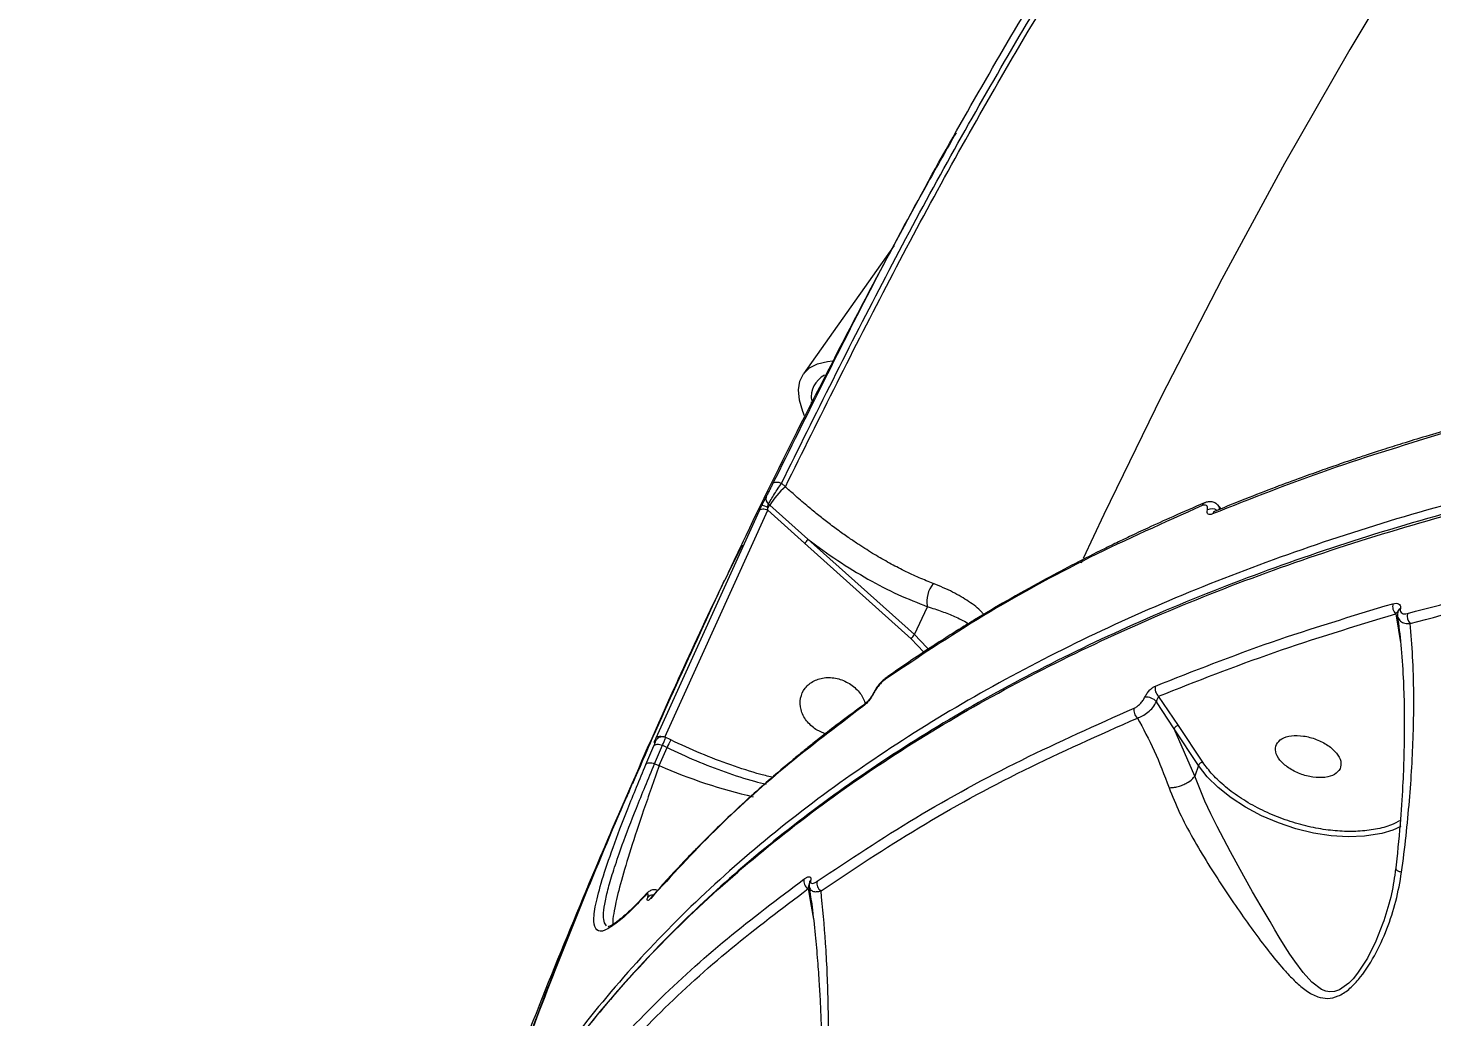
# Model space of a CAD drawing. Header units: millimetres. Extents: x -7083 to 7374, y -8368 to 7509.
# Drawn here: x 1043.2 to 1228.3, y -1301.4 to -1171.1 of the extents above; entities that cross this region are included whole.
import ezdxf

# ---------------------------------------------------------------- set-up
doc = ezdxf.new("R2010")
doc.units = ezdxf.units.MM
for name, color, linetype in [('DIKOM_ОБЪЕКТ', 7, 'Continuous'), ('DIKOM_РАЗМЕР_ЗОНА', 7, 'Continuous'), ('DIKOM_РАЗМЕР_ОБЪЕКТА', 7, 'Continuous')]:
    doc.layers.add(name, color=color, linetype=linetype)
doc.styles.add('style1', font='arial.ttf', dxfattribs={"width": 0.8})
doc.dimstyles.new('1-50', dxfattribs={"dimtxt": 300, "dimasz": 200, "dimexe": 100, "dimexo": 0, "dimgap": 100, "dimtad": 1, "dimtxsty": 'style1', "dimcen": 200, "dimclrd": 7, "dimclre": 7, "dimclrt": 7, "dimadec": 1, "dimazin": 2, "dimtfac": 1, "dimtmove": 0, "dimatfit": 2, "dimfxl": 0, "dimlwd": 25, "dimlwe": 18, "dimarcsym": 0})

# ---------------------------------------------------------------- blocks, each defined once
blk = doc.blocks.new('*D10')
at = {"layer": 'Defpoints', "color": 0, "transparency": 16777216}
for p in [(-5583.43, 647.96), (4593.55, 648.92), (4593.55, -5902.54)]:
    blk.add_point(p, dxfattribs=at)
at = {"layer": 'DIKOM_РАЗМЕР_ОБЪЕКТА', "color": 7, "lineweight": 18, "transparency": 16777216}
for p, q in [((-5583.43, 647.96), (-5583.43, -6002.54)), ((4593.55, 648.92), (4593.55, -6002.54))]:
    blk.add_line(p, q, dxfattribs=at)
at = {"layer": 'DIKOM_РАЗМЕР_ОБЪЕКТА', "color": 7, "lineweight": 25, "transparency": 16777216}
blk.add_line((-5383.43, -5902.54), (4393.55, -5902.54), dxfattribs=at)
at = {"layer": 'DIKOM_РАЗМЕР_ОБЪЕКТА', "color": 7, "transparency": 16777216}
for points in [[(-5383.43, -5869.2), (-5383.43, -5935.87), (-5583.43, -5902.54)], [(4393.55, -5869.2), (4393.55, -5935.87), (4593.55, -5902.54)]]:
    blk.add_solid(points, dxfattribs=at)
at = {"layer": 'DIKOM_РАЗМЕР_ОБЪЕКТА', "color": 7, "transparency": 16777216, "insert": (-226.13, -5649.37), "char_height": 300, "attachment_point": 5, "style": 'style1'}
blk.add_mtext('10150', dxfattribs=at)
blk = doc.blocks.new('*D11')
at = {"layer": 'Defpoints', "color": 0, "transparency": 16777216}
for p in [(-321.71, 5509.06), (-348.71, -4811.52), (5568.58, -4811.52)]:
    blk.add_point(p, dxfattribs=at)
at = {"layer": 'DIKOM_РАЗМЕР_ОБЪЕКТА', "color": 7, "lineweight": 18, "transparency": 16777216}
for p, q in [((-321.71, 5509.06), (5668.58, 5509.06)), ((-348.71, -4811.52), (5668.58, -4811.52))]:
    blk.add_line(p, q, dxfattribs=at)
at = {"layer": 'DIKOM_РАЗМЕР_ОБЪЕКТА', "color": 7, "lineweight": 25, "transparency": 16777216}
blk.add_line((5568.58, 5309.06), (5568.58, -4611.52), dxfattribs=at)
at = {"layer": 'DIKOM_РАЗМЕР_ОБЪЕКТА', "color": 7, "transparency": 16777216}
for points in [[(5535.25, 5309.06), (5601.91, 5309.06), (5568.58, 5509.06)], [(5535.25, -4611.52), (5601.91, -4611.52), (5568.58, -4811.52)]]:
    blk.add_solid(points, dxfattribs=at)
at = {"layer": 'DIKOM_РАЗМЕР_ОБЪЕКТА', "color": 7, "transparency": 16777216, "insert": (5315.31, 775.23), "char_height": 300, "attachment_point": 5, "rotation": 90, "style": 'style1'}
blk.add_mtext('10300', dxfattribs=at)
blk = doc.blocks.new('*D12')
at = {"layer": 'Defpoints', "color": 0, "transparency": 16777216}
for p in [(-621.71, 7509.06), (-373.6, -6811.53), (7273.89, -6811.53)]:
    blk.add_point(p, dxfattribs=at)
at = {"layer": 'DIKOM_РАЗМЕР_ЗОНА', "color": 7, "lineweight": 18, "transparency": 16777216}
for p, q in [((-621.71, 7509.06), (7373.89, 7509.06)), ((-373.6, -6811.53), (7373.89, -6811.53))]:
    blk.add_line(p, q, dxfattribs=at)
at = {"layer": 'DIKOM_РАЗМЕР_ЗОНА', "color": 7, "lineweight": 25, "transparency": 16777216}
blk.add_line((7273.89, 7309.06), (7273.89, -6611.53), dxfattribs=at)
at = {"layer": 'DIKOM_РАЗМЕР_ЗОНА', "color": 7, "transparency": 16777216}
for points in [[(7240.56, 7309.06), (7307.22, 7309.06), (7273.89, 7509.06)], [(7240.56, -6611.53), (7307.22, -6611.53), (7273.89, -6811.53)]]:
    blk.add_solid(points, dxfattribs=at)
at = {"layer": 'DIKOM_РАЗМЕР_ЗОНА', "color": 7, "transparency": 16777216, "insert": (7020.62, 1288.25), "char_height": 300, "attachment_point": 5, "rotation": 90, "style": 'style1'}
blk.add_mtext('14300', dxfattribs=at)
blk = doc.blocks.new('*D13')
at = {"layer": 'Defpoints', "color": 0, "transparency": 16777216}
for p in [(6593.53, 996.24), (-7083.43, 647.96), (6593.53, -8268.31)]:
    blk.add_point(p, dxfattribs=at)
at = {"layer": 'DIKOM_РАЗМЕР_ЗОНА', "color": 7, "lineweight": 18, "transparency": 16777216}
for p, q in [((6593.53, 996.24), (6593.53, -8368.31)), ((-7083.43, 647.96), (-7083.43, -8368.31))]:
    blk.add_line(p, q, dxfattribs=at)
at = {"layer": 'DIKOM_РАЗМЕР_ЗОНА', "color": 7, "lineweight": 25, "transparency": 16777216}
blk.add_line((-6883.43, -8268.31), (6393.53, -8268.31), dxfattribs=at)
at = {"layer": 'DIKOM_РАЗМЕР_ЗОНА', "color": 7, "transparency": 16777216}
for points in [[(-6883.43, -8234.97), (-6883.43, -8301.64), (-7083.43, -8268.31)], [(6393.53, -8234.97), (6393.53, -8301.64), (6593.53, -8268.31)]]:
    blk.add_solid(points, dxfattribs=at)
at = {"layer": 'DIKOM_РАЗМЕР_ЗОНА', "color": 7, "transparency": 16777216, "insert": (322.1, -8015.03), "char_height": 300, "attachment_point": 5, "style": 'style1'}
blk.add_mtext('13650', dxfattribs=at)

msp = doc.modelspace()

# ---------------------------------------------------------------- linework, layer by layer
at = {"layer": 'DIKOM_ОБЪЕКТ', "color": 7, "linetype": 'Continuous', "lineweight": 15}
for p, q in [((1157.405, -1199.736), (1145.458, -1216.645)), ((1148.444, -1216.718), (1148.566, -1216.665)), ((1145.715, -1222.43), (1145.653, -1222.293)), ((1142.571, -1231.062), (1143.083, -1231.52)), ((1126.034, -1264.644), (1139.649, -1234.663)), ((1127.176, -1264.563), (1140.78, -1234.606)), ((1140.78, -1234.606), (1140.766, -1234.281)), ((1140.78, -1234.606), (1145.615, -1238.985)), ((1140.846, -1233.806), (1141.014, -1233.957)), ((1141.014, -1233.957), (1146.053, -1238.451)), ((1200.526, -1234.439), (1200.096, -1233.907)), ((1146.053, -1238.451), (1160.086, -1251.022)), ((1145.615, -1238.985), (1159.648, -1251.556)), ((1182.237, -1241.244), (1182.069, -1241.607)), ((1160.086, -1251.022), (1161.814, -1247.336)), ((1223.567, -1248.299), (1223.926, -1250.433)), ((1223.926, -1250.433), (1224.211, -1252.041)), ((1159.648, -1251.556), (1161.346, -1253.314)), ((1194.342, -1263.432), (1192.012, -1259.872)), ((1194.914, -1263.017), (1192.304, -1259.145)), ((1148.331, -1264.106), (1147.11, -1263.551)), ((1197.073, -1269.675), (1194.342, -1263.432)), ((1197.558, -1268.272), (1194.342, -1263.432)), ((1198.13, -1267.857), (1194.914, -1263.017)), ((1124.698, -1268.137), (1125.739, -1265.688)), ((1125.84, -1268.055), (1126.88, -1265.608)), ((1125.884, -1265.165), (1125.932, -1265.072)), ((1126.456, -1268.29), (1127.474, -1265.897)), ((1126.88, -1265.608), (1127.474, -1265.897)), ((1127.979, -1264.908), (1127.22, -1264.539)), ((1125.84, -1268.055), (1126.456, -1268.29)), ((1197.072, -1269.678), (1197.073, -1269.675)), ((1197.558, -1268.272), (1197.073, -1269.675)), ((1146.08, -1284.515), (1146.223, -1283.975)), ((1146.08, -1284.515), (1146.478, -1286.841)), ((1146.478, -1286.841), (1146.779, -1288.542))]:
    msp.add_line(p, q, dxfattribs=at)
at = {"layer": 'DIKOM_ОБЪЕКТ', "color": 7, "linetype": 'Continuous', "lineweight": 15, "flags": 128}
for points in [[(1283.507, -1077.585), (1275.855, -1087.35), (1265.343, -1101.278), (1255.142, -1115.408), (1245.255, -1129.736), (1235.685, -1144.256), (1226.436, -1158.965), (1217.51, -1173.856), (1208.91, -1188.927), (1200.639, -1204.172), (1192.7, -1219.585), (1185.095, -1235.163), (1182.356, -1240.989)], [(1145.594, -1222.156), (1145.367, -1221.59), (1144.94, -1220.104), (1144.814, -1218.766), (1144.993, -1217.599), (1145.474, -1216.623), (1146.247, -1215.855), (1147.301, -1215.308), (1148.616, -1214.991), (1149.303, -1214.924)], [(1146.566, -1220.595), (1146.545, -1220.438), (1146.534, -1220.329)], [(1141.443, -1231.114), (1141.511, -1231.03), (1141.609, -1230.965), (1141.734, -1230.922), (1141.88, -1230.903), (1142.044, -1230.908), (1142.217, -1230.937), (1142.395, -1230.989), (1142.571, -1231.062)], [(1139.649, -1234.663), (1139.717, -1234.578), (1139.814, -1234.512), (1139.939, -1234.469), (1140.086, -1234.449), (1140.25, -1234.453), (1140.424, -1234.481), (1140.603, -1234.533), (1140.78, -1234.606)], [(1160.086, -1251.022), (1161.751, -1252.718), (1161.932, -1252.932)], [(1125.739, -1265.688), (1125.807, -1265.604), (1125.906, -1265.537), (1126.032, -1265.492), (1126.18, -1265.469), (1126.345, -1265.47), (1126.521, -1265.494), (1126.702, -1265.54), (1126.88, -1265.608)], [(1126.034, -1264.644), (1126.101, -1264.559), (1126.2, -1264.492), (1126.326, -1264.446), (1126.474, -1264.423), (1126.639, -1264.423), (1126.816, -1264.448), (1126.947, -1264.48)], [(1124.698, -1268.137), (1124.766, -1268.053), (1124.865, -1267.986), (1124.991, -1267.941), (1125.139, -1267.918), (1125.304, -1267.918), (1125.481, -1267.942), (1125.661, -1267.988), (1125.84, -1268.055)], [(1221.998, -1288.741), (1221.888, -1289.072), (1220.949, -1291.427), (1219.838, -1293.658), (1218.547, -1295.669), (1217.966, -1296.386), (1217.403, -1296.97), (1216.141, -1297.859), (1215.512, -1298.069), (1214.887, -1298.116), (1214.336, -1298.021), (1213.776, -1297.796), (1212.508, -1296.851), (1211.357, -1295.567), (1210.254, -1294.069), (1209.622, -1293.13), (1209.007, -1292.177), (1208.21, -1290.897), (1207.633, -1289.946), (1206.988, -1288.866), (1205.828, -1286.887), (1204.693, -1284.915), (1203.543, -1282.883), (1201.768, -1279.666), (1200.015, -1276.33), (1199.174, -1274.631), (1198.405, -1272.98), (1197.072, -1269.678), (1197.072, -1269.678)], [(1221.731, -1277.225), (1221.411, -1277.298), (1219.442, -1277.597), (1217.308, -1277.677), (1215.058, -1277.536), (1212.738, -1277.177), (1210.4, -1276.608), (1208.094, -1275.842), (1205.871, -1274.894), (1203.778, -1273.786), (1201.862, -1272.542), (1200.162, -1271.188), (1198.717, -1269.755), (1197.558, -1268.272)], [(1224.238, -1276.322), (1223.174, -1276.787), (1221.731, -1277.225)], [(1124.577, -1285.448), (1124.651, -1285.303), (1124.731, -1285.202)]]:
    msp.add_lwpolyline(points, dxfattribs=at)
at = {"layer": 'DIKOM_ОБЪЕКТ', "color": 7, "linetype": 'Continuous', "lineweight": 15}
for centre, radius, start, end in [((1149.78, -1219.724), 3.289, 118.04675, 187.74113), ((1141.315, -1233.143), 0.813, 161.57093, 234.73152), ((1150.433, -1239.855), 11.113, 131.40463, 147.94431), ((1139.772, -1235.896), 1.897, 58.38514, 84.05809), ((1139.323, -1232.919), 1.984, 316.66445, 328.4557), ((1198.563, -1234.176), 0.561, 101.68473, 163.50359), ((1199.303, -1235.738), 1.303, 57.18798, 116.13413), ((1199.976, -1235.284), 0.577, 110.16663, 162.99806), ((1144.281, -1237.443), 2.038, 310.8665, 330.3575), ((1165.378, -1246.617), 3.636, 140.13754, 191.41543), ((1224.537, -1247.314), 1.382, 164.3099, 225.45724), ((1224.332, -1248.077), 0.509, 107.46384, 183.87207), ((1226.469, -1248.602), 1.397, 164.40124, 223.18755), ((1158.314, -1250.014), 2.038, 310.8665, 330.3575), ((1156.872, -1257.102), 0.625, 117.15668, 161.17769), ((1154.828, -1258.881), 0.196, 112.04045, 153.64682), ((1193.114, -1258.142), 1.289, 165.15942, 231.06484), ((1153.769, -1260.806), 0.64, 127.82388, 160.96383), ((1190.326, -1261.039), 1.285, 165.32067, 229.59625), ((1190.605, -1261.131), 1.887, 41.82615, 93.60428), ((1194.964, -1263.687), 0.672, 94.28909, 157.6901), ((1144.318, -1273.884), 18.642, 151.21783, 154.6308), ((1154.535, -1204.325), 69.857, 246.30023, 257.00397), ((1146.657, -1283.514), 1.156, 166.46448, 240.03673), ((1146.751, -1283.774), 0.504, 131.24372, 185.96996), ((1148.4, -1283.82), 1.16, 166.42229, 237.62434), ((1125.575, -1286.25), 0.877, 85.58665, 138.09114), ((1125.944, -1286.025), 0.667, 124.06358, 160.38056), ((1121.797, -1289.301), 0.909, 129.46017, 156.81806)]:
    msp.add_arc(centre, radius, start, end, dxfattribs=at)
for points in [[(1141.443, -1231.114), (1145.959, -1221.999), (1154.992, -1203.768), (1169.738, -1177.02), (1180.348, -1159.618), (1185.653, -1150.917)], [(1147.11, -1263.551), (1146.658, -1263.18), (1145.754, -1262.437), (1145.048, -1260.917), (1144.982, -1259.377), (1145.596, -1258.009), (1146.792, -1257.031), (1148.379, -1256.6), (1150.149, -1256.74), (1151.192, -1257.303), (1151.713, -1257.585)], [(1207.829, -1265.495), (1208.032, -1265.223), (1208.438, -1264.679), (1209.763, -1264.298), (1211.388, -1264.326), (1213.121, -1264.781), (1214.688, -1265.591), (1215.837, -1266.626), (1216.453, -1267.751), (1216.299, -1268.392), (1216.223, -1268.712)], [(1216.223, -1268.712), (1216.02, -1268.984), (1215.614, -1269.529), (1214.289, -1269.91), (1212.664, -1269.882), (1210.931, -1269.426), (1209.365, -1268.617), (1208.215, -1267.582), (1207.6, -1266.457), (1207.753, -1265.816), (1207.829, -1265.495)], [(1198.13, -1267.857), (1198.071, -1267.866), (1197.952, -1267.883), (1197.777, -1267.981), (1197.631, -1268.116), (1197.583, -1268.22), (1197.558, -1268.272)], [(1124.577, -1285.448), (1123.894, -1286.171), (1122.529, -1287.618), (1121.484, -1288.501), (1120.961, -1288.943)]]:
    msp.add_open_spline(points, degree=3, dxfattribs=at)
for points, knots in [([(1142.571, -1231.062), (1147.084, -1221.952), (1156.108, -1203.738), (1170.842, -1177.012), (1181.443, -1159.626), (1186.744, -1150.931)], [0, 0, 0, 0, 0.3333846, 0.6666154, 1, 1, 1, 1]), ([(1143.083, -1231.52), (1147.603, -1222.391), (1156.642, -1204.138), (1171.404, -1177.355), (1182.027, -1159.934), (1187.339, -1151.221)], [0, 0, 0, 0, 0.3333848, 0.6666152, 1, 1, 1, 1]), ([(1165.593, -1184.842), (1164.348, -1187.042), (1160.238, -1194.305), (1153.549, -1206.792), (1145.544, -1222.302), (1139.393, -1234.664), (1136.003, -1241.898), (1135.082, -1243.862)], [0, 0, 0, 0, 0.114104, 0.3767012, 0.6393474, 0.902057, 1, 1, 1, 1]), ([(1773.207, -1369.806), (1768.113, -1365.766), (1757.915, -1357.68), (1741.685, -1345.945), (1724.807, -1334.527), (1707.254, -1323.487), (1689.089, -1312.849), (1670.353, -1302.646), (1651.097, -1292.909), (1631.37, -1283.666), (1611.226, -1274.945), (1593.03, -1267.696), (1576.903, -1261.721), (1562.901, -1256.841), (1548.665, -1252.191), (1534.211, -1247.786), (1519.555, -1243.641), (1504.714, -1239.769), (1487.676, -1235.702), (1468.413, -1231.619), (1446.943, -1227.752), (1425.314, -1224.559), (1403.599, -1222.08), (1386.711, -1220.736), (1374.601, -1220.063), (1367.215, -1219.744), (1359.846, -1219.52), (1352.498, -1219.391), (1345.174, -1219.359), (1337.878, -1219.425), (1326.337, -1219.687), (1310.685, -1220.455), (1291.819, -1222.149), (1273.908, -1224.502), (1256.964, -1227.449), (1240.476, -1231.074), (1224.505, -1235.387), (1209.11, -1240.393), (1194.354, -1246.095), (1180.299, -1252.496), (1167.005, -1259.595), (1154.535, -1267.386), (1142.949, -1275.865), (1132.309, -1285.021), (1122.666, -1294.84), (1114.106, -1305.317), (1106.574, -1316.391), (1102.572, -1324.234), (1100.562, -1328.171)], [0, 0, 0, 0, 0.0248239, 0.0496902, 0.074599, 0.0995502, 0.1245438, 0.1495798, 0.1746582, 0.1997791, 0.2249424, 0.2501481, 0.2668666, 0.2837596, 0.3008272, 0.3180694, 0.3354861, 0.3530774, 0.3708432, 0.3960072, 0.4215132, 0.4473613, 0.4735514, 0.5000836, 0.5092169, 0.5183856, 0.5275897, 0.5368291, 0.5461038, 0.5554139, 0.5647593, 0.5906387, 0.6167852, 0.6407872, 0.66501, 0.6894536, 0.714118, 0.7390032, 0.7641093, 0.7894361, 0.8149838, 0.8407523, 0.8667415, 0.8929516, 0.9193825, 0.9460342, 0.9729067, 1, 1, 1, 1]), ([(1100.142, -1329.485), (1102.164, -1325.546), (1106.191, -1317.698), (1113.764, -1306.62), (1122.367, -1296.14), (1132.057, -1286.322), (1142.744, -1277.17), (1154.379, -1268.698), (1166.899, -1260.916), (1180.244, -1253.829), (1194.35, -1247.443), (1209.157, -1241.757), (1224.603, -1236.77), (1240.625, -1232.479), (1257.162, -1228.877), (1274.155, -1225.956), (1291.542, -1223.705), (1309.267, -1222.113), (1327.271, -1221.165), (1345.5, -1220.847), (1363.899, -1221.141), (1379.168, -1221.873), (1391.171, -1222.721), (1399.854, -1223.457), (1408.536, -1224.315), (1417.214, -1225.29), (1425.881, -1226.381), (1434.534, -1227.587), (1445.541, -1229.265), (1458.891, -1231.546), (1474.554, -1234.59), (1491.938, -1238.372), (1510.979, -1243.027), (1531.576, -1248.698), (1551.783, -1254.882), (1571.554, -1261.537), (1589.449, -1268.11), (1605.572, -1274.475), (1620.045, -1280.542), (1634.32, -1286.883), (1648.379, -1293.488), (1662.201, -1300.345), (1675.768, -1307.445), (1690.832, -1315.753), (1707.226, -1325.374), (1724.739, -1336.411), (1741.577, -1347.823), (1757.768, -1359.552), (1767.941, -1367.633), (1773.023, -1371.67)], [0, 0, 0, 0, 0.0271357, 0.0540498, 0.0807422, 0.1072129, 0.1334621, 0.1594895, 0.1852953, 0.2108795, 0.236242, 0.2613828, 0.286302, 0.3109995, 0.3354753, 0.3597295, 0.383762, 0.4075729, 0.4311621, 0.4545296, 0.4776754, 0.5005996, 0.5112386, 0.521823, 0.5323528, 0.5428281, 0.5532487, 0.5636148, 0.5739263, 0.5926881, 0.6112666, 0.6296615, 0.6544487, 0.6788949, 0.7030001, 0.7267642, 0.7501873, 0.7681706, 0.7861326, 0.8040731, 0.8219923, 0.83989, 0.8577663, 0.8756213, 0.9005809, 0.9254986, 0.9503743, 0.9752081, 1, 1, 1, 1]), ([(1772.998, -1371.166), (1771.478, -1369.94), (1768.622, -1367.637), (1764.547, -1364.438), (1761.008, -1361.706), (1758.024, -1359.438), (1755.496, -1357.54), (1750.402, -1353.756), (1742.757, -1348.239), (1732.299, -1341.03), (1719.239, -1332.409), (1702.98, -1322.304), (1683.856, -1311.306), (1664.774, -1301.124), (1645.848, -1291.736), (1626.519, -1282.842), (1606.85, -1274.469), (1586.884, -1266.636), (1566.669, -1259.36), (1546.256, -1252.662), (1525.684, -1246.552), (1505.021, -1241.054), (1484.327, -1236.183), (1463.667, -1231.952), (1443.082, -1228.371), (1422.624, -1225.448), (1402.337, -1223.189), (1382.275, -1221.602), (1362.499, -1220.693), (1343.07, -1220.462), (1324.04, -1220.911), (1305.447, -1222.037), (1287.341, -1223.84), (1269.51, -1226.348), (1252.661, -1229.474), (1236.289, -1233.276), (1220.797, -1237.645), (1205.68, -1242.765), (1191.435, -1248.46), (1177.974, -1254.766), (1165.325, -1261.667), (1153.531, -1269.142), (1142.868, -1276.992), (1133.297, -1285.149), (1124.766, -1293.563), (1117.946, -1301.402), (1112.562, -1308.476), (1109.402, -1313.124), (1107.41, -1316.278), (1106.335, -1318.033), (1105.107, -1320.111), (1103.664, -1322.672), (1102.157, -1325.483), (1101.188, -1327.462), (1100.728, -1328.4)], [0, 0, 0, 0, 0.0075121, 0.0141073, 0.019775, 0.0245004, 0.0282899, 0.0317, 0.0483709, 0.0634878, 0.0786048, 0.1055966, 0.132588, 0.1571272, 0.1817144, 0.2062723, 0.23081, 0.2553477, 0.2798856, 0.3044229, 0.3289693, 0.3535649, 0.3781066, 0.4026444, 0.4271827, 0.4517212, 0.4762599, 0.5008329, 0.5254076, 0.5499474, 0.5744872, 0.5990277, 0.6235687, 0.6481143, 0.6737405, 0.6966303, 0.7218029, 0.7463521, 0.7708973, 0.7954432, 0.8200102, 0.8446075, 0.8691575, 0.892071, 0.9149859, 0.9379011, 0.9530265, 0.96798, 0.9717711, 0.9756384, 0.9804794, 0.9864652, 0.9935843, 1, 1, 1, 1]), ([(1230.723, -1224.212), (1225.328, -1225.847), (1214.485, -1229.134), (1204.46, -1233.115), (1199.423, -1235.115)], [0, 0, 0, 0, 0.4975628, 1, 1, 1, 1]), ([(1231.085, -1223.837), (1229.894, -1224.185), (1227.661, -1224.838), (1224.576, -1225.787), (1221.958, -1226.617), (1219.797, -1227.321), (1218.033, -1227.91), (1216.255, -1228.513), (1214.115, -1229.255), (1211.327, -1230.25), (1207.958, -1231.495), (1204.025, -1233.006), (1201.259, -1234.136), (1199.776, -1234.742)], [0, 0, 0, 0, 0.1089467, 0.2041255, 0.2855618, 0.3532716, 0.4072643, 0.4524867, 0.522286, 0.6119152, 0.7213877, 0.8507321, 1, 1, 1, 1]), ([(1140.846, -1233.806), (1140.953, -1233.617), (1141.174, -1233.227), (1141.635, -1232.481), (1142.127, -1231.714), (1142.423, -1231.279), (1142.571, -1231.062)], [0, 0, 0, 0, 0.2430413, 0.4998652, 0.7497689, 1, 1, 1, 1]), ([(1139.968, -1234.009), (1140.02, -1233.905), (1140.124, -1233.697), (1140.278, -1233.393), (1140.424, -1233.111), (1140.504, -1232.961), (1140.544, -1232.886)], [0, 0, 0, 0, 0.2518889, 0.5004201, 0.7510706, 1, 1, 1, 1]), ([(1140.544, -1232.886), (1140.609, -1232.764), (1140.739, -1232.519), (1140.986, -1232.038), (1141.233, -1231.545), (1141.373, -1231.258), (1141.443, -1231.114)], [0, 0, 0, 0, 0.2497896, 0.4996737, 0.7496327, 1, 1, 1, 1]), ([(1162.587, -1244.286), (1161.968, -1244.04), (1160.699, -1243.535), (1158.762, -1242.626), (1156.8, -1241.604), (1154.8, -1240.453), (1153.038, -1239.346), (1151.474, -1238.292), (1150.107, -1237.324), (1148.709, -1236.28), (1147.289, -1235.165), (1145.81, -1233.946), (1144.393, -1232.72), (1143.465, -1231.87), (1143.083, -1231.52)], [0, 0, 0, 0, 0.0969257, 0.1985545, 0.297857, 0.3965173, 0.5021471, 0.5646527, 0.6339556, 0.7100597, 0.7782315, 0.8524001, 0.9393027, 1, 1, 1, 1]), ([(1139.649, -1234.663), (1139.698, -1234.56), (1139.796, -1234.356), (1139.911, -1234.125), (1139.968, -1234.009)], [0, 0, 0, 0, 0.5023158, 1, 1, 1, 1]), ([(1140.766, -1234.281), (1140.768, -1234.235), (1140.771, -1234.149), (1140.787, -1234.018), (1140.81, -1233.897), (1140.834, -1233.836), (1140.846, -1233.806)], [0, 0, 0, 0, 0.268196, 0.5005647, 0.7622986, 1, 1, 1, 1]), ([(1198.024, -1234.016), (1193.02, -1236.254), (1182.971, -1240.748), (1169.018, -1248.386), (1160.538, -1254.055), (1156.28, -1256.9)], [0, 0, 0, 0, 0.330661, 0.6639943, 1, 1, 1, 1]), ([(1198.37, -1233.647), (1196.961, -1234.254), (1194.433, -1235.341), (1191.144, -1236.837), (1188.614, -1238.023), (1186.53, -1239.025), (1182.65, -1240.932), (1177.854, -1243.426), (1172.37, -1246.494), (1168.963, -1248.507), (1166.499, -1250.013), (1164.657, -1251.162), (1162.35, -1252.64), (1159.591, -1254.461), (1157.641, -1255.814), (1156.587, -1256.546)], [0, 0, 0, 0, 0.09176, 0.1646035, 0.2185862, 0.2618676, 0.3060374, 0.4843546, 0.59804, 0.7029144, 0.7371868, 0.7838568, 0.8431952, 0.9152291, 1, 1, 1, 1]), ([(1198.729, -1234.568), (1198.744, -1234.441), (1198.774, -1234.189), (1198.627, -1233.977), (1198.376, -1233.902), (1198.142, -1233.978), (1198.024, -1234.016)], [0, 0, 0, 0, 0.249699, 0.4996493, 0.7496631, 1, 1, 1, 1]), ([(1200.201, -1234.056), (1200.089, -1233.93), (1199.864, -1233.68), (1199.374, -1233.504), (1198.847, -1233.485), (1198.505, -1233.602), (1198.34, -1233.659)], [0, 0, 0, 0, 0.2618439, 0.520754, 0.7682826, 1, 1, 1, 1]), ([(1199.423, -1235.115), (1199.307, -1235.152), (1199.075, -1235.225), (1198.828, -1235.15), (1198.684, -1234.94), (1198.714, -1234.692), (1198.729, -1234.568)], [0, 0, 0, 0, 0.2503424, 0.5003489, 0.7502802, 1, 1, 1, 1]), ([(1200.331, -1234.517), (1200.335, -1234.453), (1200.346, -1234.259), (1200.239, -1234.149), (1200.168, -1234.075)], [0, 0, 0, 0, 0.3284975, 1, 1, 1, 1]), ([(1225.123, -1248.226), (1230.721, -1246.754), (1241.851, -1243.826), (1259.358, -1240.373), (1277.201, -1237.563), (1289.51, -1236.3), (1295.627, -1235.672)], [0, 0, 0, 0, 0.2544898, 0.5059863, 0.7544897, 1, 1, 1, 1]), ([(1146.053, -1238.451), (1147.36, -1239.407), (1149.984, -1241.328), (1153.967, -1243.746), (1157.943, -1245.824), (1160.523, -1246.832), (1161.814, -1247.336)], [0, 0, 0, 0, 0.2485377, 0.4991767, 0.7493924, 1, 1, 1, 1]), ([(1225.45, -1249.558), (1230.943, -1248.112), (1241.913, -1245.223), (1259.255, -1241.785), (1277.142, -1238.95), (1289.569, -1237.672), (1295.792, -1237.032)], [0, 0, 0, 0, 0.2503497, 0.499999, 0.7496488, 1, 1, 1, 1]), ([(1137.388, -1239.22), (1136.214, -1241.574), (1131.058, -1251.911), (1126.461, -1262.512), (1122.91, -1270.7)], [0, 0, 0, 0, 0.2276612, 1, 1, 1, 1]), ([(1100.562, -1328.171), (1103.989, -1318.628), (1110.842, -1299.54), (1122.345, -1271.415), (1130.816, -1253.032), (1135.05, -1243.846)], [0, 0, 0, 0, 0.3334633, 0.6669265, 1, 1, 1, 1]), ([(1169.219, -1248.377), (1169.129, -1248.259), (1168.641, -1247.625), (1167.297, -1246.647), (1165.231, -1245.38), (1163.47, -1244.651), (1162.587, -1244.286)], [0, 0, 0, 0, 0.0706012, 0.3815167, 0.690076, 1, 1, 1, 1]), ([(1161.814, -1247.336), (1162.137, -1247.434), (1162.803, -1247.636), (1163.725, -1247.956), (1164.597, -1248.289), (1165.434, -1248.642), (1166.278, -1249.048), (1166.884, -1249.362), (1167.18, -1249.555), (1167.215, -1249.578)], [0, 0, 0, 0, 0.1487714, 0.3071479, 0.4580263, 0.608545, 0.7782494, 0.9737188, 1, 1, 1, 1]), ([(1191.868, -1257.812), (1196.912, -1255.817), (1206.95, -1251.846), (1217.805, -1248.57), (1223.206, -1246.94)], [0, 0, 0, 0, 0.5024373, 1, 1, 1, 1]), ([(1223.206, -1246.94), (1223.348, -1246.911), (1223.633, -1246.851), (1223.972, -1246.937), (1224.152, -1247.136), (1224.207, -1247.373), (1224.188, -1247.519), (1224.179, -1247.592)], [0, 0, 0, 0, 0.2506051, 0.5003198, 0.7496709, 0.8764176, 1, 1, 1, 1]), ([(1224.179, -1247.592), (1224.17, -1247.662), (1224.152, -1247.803), (1224.203, -1248.034), (1224.377, -1248.227), (1224.708, -1248.31), (1224.984, -1248.254), (1225.123, -1248.226)], [0, 0, 0, 0, 0.1239134, 0.2503345, 0.4996289, 0.7493604, 1, 1, 1, 1]), ([(1192.304, -1259.145), (1197.311, -1257.164), (1207.324, -1253.202), (1218.153, -1249.934), (1223.567, -1248.299)], [0, 0, 0, 0, 0.4999993, 1, 1, 1, 1]), ([(1223.792, -1248.592), (1223.958, -1249.829), (1224.294, -1252.332), (1224.563, -1256.438), (1224.691, -1260.332), (1224.705, -1263.795), (1224.645, -1267.246), (1224.483, -1271.258), (1224.161, -1276.283), (1223.761, -1280.081), (1223.545, -1282.138)], [0, 0, 0, 0, 0.1432333, 0.2899553, 0.4127781, 0.5106967, 0.5991096, 0.7092636, 0.8425404, 1, 1, 1, 1]), ([(1223.567, -1248.299), (1223.645, -1248.191), (1223.754, -1248.039), (1223.808, -1248.033), (1223.823, -1248.032)], [0, 0, 0, 0, 0.7140243, 1, 1, 1, 1]), ([(1223.824, -1248.112), (1223.808, -1248.232), (1223.777, -1248.472), (1223.832, -1248.678), (1223.86, -1248.781)], [0, 0, 0, 0, 0.5021491, 1, 1, 1, 1]), ([(1223.828, -1247.954), (1223.828, -1247.953), (1223.83, -1247.95), (1223.829, -1247.96), (1223.829, -1247.968)], [0, 0, 0, 0, 0.1878039, 1, 1, 1, 1]), ([(1223.86, -1248.781), (1223.957, -1248.954), (1224.148, -1249.294), (1224.732, -1249.556), (1225.212, -1249.558), (1225.45, -1249.558)], [0, 0, 0, 0, 0.3441848, 0.6755483, 1, 1, 1, 1]), ([(1224.346, -1282.347), (1224.549, -1280.744), (1224.954, -1277.548), (1225.39, -1272.923), (1225.708, -1268.462), (1225.921, -1263.705), (1225.979, -1258.786), (1225.844, -1253.84), (1225.581, -1250.983), (1225.45, -1249.558)], [0, 0, 0, 0, 0.1250849, 0.2495036, 0.3737833, 0.4989457, 0.6668146, 0.8338975, 1, 1, 1, 1]), ([(1131.558, -1251.34), (1131.176, -1252.15), (1128.305, -1258.224), (1123.22, -1269.694), (1116.326, -1285.753), (1109.742, -1301.952), (1103.462, -1318.282), (1098.691, -1331.213), (1096.116, -1338.736), (1095.431, -1340.738)], [0, 0, 0, 0, 0.0278671, 0.2089819, 0.3901669, 0.5714317, 0.752786, 0.9342398, 1, 1, 1, 1]), ([(1156.499, -1256.6), (1156.324, -1256.735), (1155.988, -1256.994), (1155.473, -1257.531), (1155.074, -1258.049), (1154.806, -1258.48), (1154.703, -1258.691), (1154.653, -1258.794)], [0, 0, 0, 0, 0.2810469, 0.537989, 0.7758412, 0.8897202, 1, 1, 1, 1]), ([(1156.28, -1256.9), (1156.158, -1256.994), (1155.912, -1257.18), (1155.509, -1257.583), (1155.164, -1258.006), (1154.904, -1258.399), (1154.805, -1258.599), (1154.755, -1258.7)], [0, 0, 0, 0, 0.2489023, 0.4985243, 0.7487118, 0.8743159, 1, 1, 1, 1]), ([(1151.713, -1257.585), (1152.174, -1257.955), (1153.084, -1258.686), (1153.462, -1259.687), (1153.647, -1260.18)], [0, 0, 0, 0, 0.5073276, 1, 1, 1, 1]), ([(1154.755, -1258.7), (1154.702, -1258.805), (1154.598, -1259.015), (1154.325, -1259.428), (1153.965, -1259.872), (1153.545, -1260.299), (1153.291, -1260.498), (1153.164, -1260.597)], [0, 0, 0, 0, 0.1256121, 0.2512712, 0.5014295, 0.7510934, 1, 1, 1, 1]), ([(1154.653, -1258.794), (1154.626, -1258.85), (1154.566, -1258.971), (1154.388, -1259.256), (1154.107, -1259.622), (1153.733, -1260.019), (1153.5, -1260.203), (1153.376, -1260.3)], [0, 0, 0, 0, 0.0812436, 0.1762433, 0.4068637, 0.684859, 1, 1, 1, 1]), ([(1190.487, -1259.247), (1190.569, -1259.091), (1190.733, -1258.779), (1191.098, -1258.349), (1191.492, -1258.002), (1191.743, -1257.875), (1191.868, -1257.812)], [0, 0, 0, 0, 0.2502644, 0.5000223, 0.7499123, 1, 1, 1, 1]), ([(1153.164, -1260.597), (1149.738, -1263.194), (1142.871, -1268.399), (1133.57, -1276.812), (1128.071, -1282.801), (1125.316, -1285.801)], [0, 0, 0, 0, 0.3319584, 0.6652917, 1, 1, 1, 1]), ([(1153.329, -1260.346), (1152.412, -1261.019), (1150.728, -1262.255), (1148.535, -1263.941), (1146.815, -1265.296), (1145.404, -1266.434), (1142.781, -1268.588), (1139.559, -1271.368), (1135.907, -1274.733), (1133.652, -1276.916), (1132.03, -1278.538), (1130.82, -1279.77), (1129.311, -1281.347), (1127.514, -1283.28), (1126.253, -1284.703), (1125.571, -1285.472)], [0, 0, 0, 0, 0.0875544, 0.1607277, 0.2149541, 0.2584401, 0.3028197, 0.4819803, 0.5962025, 0.7015787, 0.7360078, 0.7828929, 0.8425043, 0.9148627, 1, 1, 1, 1]), ([(1147.273, -1283.548), (1151.538, -1280.707), (1160.034, -1275.049), (1174.009, -1267.428), (1184.072, -1262.945), (1189.083, -1260.713)], [0, 0, 0, 0, 0.3360057, 0.669339, 1, 1, 1, 1]), ([(1189.083, -1260.713), (1189.21, -1260.648), (1189.463, -1260.517), (1189.863, -1260.162), (1190.235, -1259.724), (1190.403, -1259.406), (1190.487, -1259.247)], [0, 0, 0, 0, 0.2500976, 0.5000335, 0.7500505, 1, 1, 1, 1]), ([(1189.493, -1262.017), (1189.724, -1261.94), (1190.187, -1261.786), (1190.912, -1261.281), (1191.576, -1260.623), (1191.866, -1260.124), (1192.012, -1259.872)], [0, 0, 0, 0, 0.2456665, 0.4929123, 0.743924, 1, 1, 1, 1]), ([(1192.012, -1259.872), (1192.022, -1259.842), (1192.043, -1259.781), (1192.093, -1259.646), (1192.16, -1259.474), (1192.237, -1259.288), (1192.282, -1259.193), (1192.304, -1259.145)], [0, 0, 0, 0, 0.1023863, 0.2116978, 0.4523526, 0.7193728, 1, 1, 1, 1]), ([(1147.779, -1284.8), (1152.002, -1281.986), (1160.441, -1276.364), (1174.375, -1268.754), (1184.451, -1264.264), (1189.493, -1262.017)], [0, 0, 0, 0, 0.333511, 0.6664883, 1, 1, 1, 1]), ([(1189.493, -1262.017), (1190.257, -1263.411), (1191.787, -1266.203), (1193.044, -1269.537), (1193.673, -1271.207)], [0, 0, 0, 0, 0.4991463, 1, 1, 1, 1]), ([(1125.739, -1265.688), (1125.792, -1265.562), (1125.897, -1265.311), (1125.971, -1265.095), (1125.976, -1265.024), (1125.915, -1265.118), (1125.884, -1265.165)], [0, 0, 0, 0, 0.2499987, 0.4999868, 0.7497512, 1, 1, 1, 1]), ([(1125.884, -1265.165), (1125.853, -1265.212), (1125.792, -1265.306), (1125.799, -1265.236), (1125.875, -1265.021), (1125.981, -1264.77), (1126.034, -1264.644)], [0, 0, 0, 0, 0.2502517, 0.5000146, 0.7500015, 1, 1, 1, 1]), ([(1127.309, -1264.582), (1127.257, -1264.56), (1127.151, -1264.514), (1126.97, -1264.48), (1126.775, -1264.478), (1126.507, -1264.531), (1126.205, -1264.696), (1126.023, -1264.947), (1125.932, -1265.073)], [0, 0, 0, 0, 0.0961177, 0.1976135, 0.306869, 0.4300622, 0.7124661, 1, 1, 1, 1]), ([(1126.88, -1265.608), (1126.958, -1265.435), (1127.087, -1265.147), (1127.216, -1264.847), (1127.289, -1264.665), (1127.317, -1264.581), (1127.308, -1264.589), (1127.305, -1264.591)], [0, 0, 0, 0, 0.2952829, 0.4901321, 0.7161402, 0.9349725, 1, 1, 1, 1]), ([(1127.474, -1265.897), (1128.738, -1266.492), (1131.268, -1267.681), (1135.142, -1269.149), (1138.255, -1270.182), (1140.049, -1270.617), (1140.561, -1270.741)], [0, 0, 0, 0, 0.2947111, 0.5894196, 0.8826775, 1, 1, 1, 1]), ([(1141.522, -1269.872), (1140.958, -1269.737), (1139.084, -1269.289), (1135.861, -1268.229), (1131.886, -1266.735), (1129.286, -1265.519), (1127.979, -1264.908)], [0, 0, 0, 0, 0.1249439, 0.4148201, 0.7060476, 1, 1, 1, 1]), ([(1119.49, -1289.433), (1119.363, -1289.258), (1119.105, -1288.907), (1119.069, -1287.776), (1119.291, -1286.212), (1119.783, -1284.192), (1120.527, -1281.742), (1121.685, -1278.399), (1123.375, -1273.951), (1125.006, -1270.049), (1125.84, -1268.055)], [0, 0, 0, 0, 0.1090929, 0.2202376, 0.3334645, 0.4413061, 0.552429, 0.6668522, 0.8297416, 1, 1, 1, 1]), ([(1224.179, -1275.512), (1223.798, -1275.721), (1222.856, -1276.235), (1220.953, -1276.721), (1218.657, -1276.999), (1216.22, -1276.978), (1213.67, -1276.685), (1211.002, -1276.104), (1208.279, -1275.222), (1205.636, -1274.061), (1203.2, -1272.672), (1201.094, -1271.125), (1199.357, -1269.506), (1198.533, -1268.398), (1198.13, -1267.857)], [0, 0, 0, 0, 0.0596124, 0.1473929, 0.2324085, 0.3135873, 0.3947662, 0.4797818, 0.5675624, 0.6567937, 0.746025, 0.8338055, 0.9188211, 1, 1, 1, 1]), ([(1120.961, -1288.943), (1120.354, -1289.37), (1119.141, -1290.224), (1118.132, -1290.121), (1117.73, -1288.987), (1117.981, -1286.747), (1118.84, -1283.466), (1120.276, -1279.21), (1122.205, -1274.123), (1123.866, -1270.134), (1124.698, -1268.137)], [0, 0, 0, 0, 0.1253476, 0.2508608, 0.3753431, 0.5006248, 0.6251939, 0.7503299, 0.8750618, 1, 1, 1, 1]), ([(1126.456, -1268.29), (1125.739, -1270.306), (1124.31, -1274.323), (1122.646, -1279.397), (1121.391, -1283.59), (1120.671, -1286.453), (1120.371, -1288.209), (1120.276, -1289.046), (1120.326, -1289.237), (1120.326, -1289.237)], [0, 0, 0, 0, 0.1895689, 0.3778185, 0.5647535, 0.7503784, 0.8743097, 0.999481, 1, 1, 1, 1]), ([(1193.673, -1271.207), (1193.863, -1271.203), (1194.243, -1271.195), (1194.875, -1271.059), (1195.478, -1270.85), (1196.132, -1270.531), (1196.714, -1270.126), (1196.967, -1269.809), (1197.072, -1269.678)], [0, 0, 0, 0, 0.1574844, 0.3155176, 0.4672064, 0.6068426, 0.8365709, 1, 1, 1, 1]), ([(1122.535, -1271.533), (1122.239, -1272.189), (1117.852, -1281.909), (1110.227, -1301.08), (1103.469, -1319.814), (1100.089, -1329.18)], [0, 0, 0, 0, 0.0349138, 0.5174569, 1, 1, 1, 1]), ([(1193.673, -1271.207), (1194.11, -1272.299), (1194.979, -1274.473), (1196.802, -1277.878), (1198.789, -1281.222), (1200.873, -1284.459), (1202.957, -1287.524), (1205.01, -1290.399), (1207.022, -1293.058), (1208.79, -1295.191), (1210.358, -1296.83), (1211.761, -1298.02), (1213.157, -1298.805), (1214.58, -1299.068), (1215.981, -1298.763), (1217.381, -1297.86), (1219.073, -1296.123), (1220.836, -1293.416), (1222.455, -1289.874), (1223.68, -1286.17), (1224.124, -1283.62), (1224.346, -1282.347)], [0, 0, 0, 0, 0.0612775, 0.1220549, 0.1831424, 0.2440309, 0.3054807, 0.3666224, 0.428209, 0.490563, 0.5320963, 0.5739533, 0.6168028, 0.6493337, 0.6821381, 0.7149941, 0.7475591, 0.8115834, 0.8750358, 0.9376173, 1, 1, 1, 1]), ([(1223.554, -1281.89), (1223.402, -1282.996), (1223.082, -1285.326), (1222.37, -1287.58), (1221.996, -1288.764)], [0, 0, 0, 0, 0.4746779, 1, 1, 1, 1]), ([(1223.575, -1281.898), (1223.574, -1281.899), (1223.541, -1281.942), (1223.647, -1282.046), (1223.894, -1282.198), (1224.197, -1282.298), (1224.346, -1282.347)], [0, 0, 0, 0, 0.0090507, 0.3435253, 0.6778947, 1, 1, 1, 1]), ([(1117.62, -1308.412), (1120.383, -1305.416), (1125.897, -1299.434), (1135.22, -1291.033), (1142.101, -1285.837), (1145.534, -1283.244)], [0, 0, 0, 0, 0.3347086, 0.6680419, 1, 1, 1, 1]), ([(1118.233, -1309.624), (1120.977, -1306.647), (1126.466, -1300.692), (1135.764, -1292.308), (1142.641, -1287.113), (1146.08, -1284.515)], [0, 0, 0, 0, 0.3333163, 0.6666796, 1, 1, 1, 1]), ([(1126.275, -1284.789), (1126.23, -1284.763), (1126.095, -1284.686), (1125.843, -1284.652), (1125.472, -1284.683), (1125.071, -1284.869), (1124.841, -1285.094), (1124.73, -1285.203)], [0, 0, 0, 0, 0.0858477, 0.2555627, 0.4192728, 0.7209453, 1, 1, 1, 1]), ([(1145.534, -1283.244), (1145.654, -1283.164), (1145.896, -1283.005), (1146.2, -1282.917), (1146.385, -1282.982), (1146.454, -1283.161), (1146.43, -1283.32), (1146.419, -1283.396)], [0, 0, 0, 0, 0.2502526, 0.4996962, 0.7493792, 0.8805436, 1, 1, 1, 1]), ([(1146.257, -1283.673), (1146.236, -1283.795), (1146.194, -1284.045), (1146.233, -1284.265), (1146.253, -1284.377)], [0, 0, 0, 0, 0.4875499, 1, 1, 1, 1]), ([(1146.216, -1284.278), (1146.346, -1285.146), (1146.648, -1287.161), (1147.008, -1290.436), (1147.315, -1293.843), (1147.531, -1296.903), (1147.678, -1299.56), (1147.777, -1301.856), (1147.857, -1304.252), (1147.921, -1307.181), (1147.949, -1311.023), (1147.903, -1315.274), (1147.771, -1319.823), (1147.544, -1324.56), (1147.193, -1329.796), (1146.807, -1333.543), (1146.611, -1335.444)], [0, 0, 0, 0, 0.0661841, 0.1536742, 0.2304441, 0.2966859, 0.3525221, 0.3980025, 0.438061, 0.4970438, 0.5706917, 0.6584194, 0.7332078, 0.8157979, 0.9065331, 1, 1, 1, 1]), ([(1146.228, -1284.148), (1146.226, -1284.169), (1146.213, -1284.313), (1146.32, -1284.591), (1146.619, -1284.868), (1147.151, -1284.949), (1147.572, -1284.849), (1147.779, -1284.8)], [0, 0, 0, 0, 0.0263795, 0.1823411, 0.4697606, 0.7385092, 1, 1, 1, 1]), ([(1146.419, -1283.396), (1146.408, -1283.468), (1146.385, -1283.62), (1146.449, -1283.793), (1146.628, -1283.856), (1146.922, -1283.772), (1147.156, -1283.623), (1147.273, -1283.548)], [0, 0, 0, 0, 0.1200366, 0.2505904, 0.5002672, 0.749776, 1, 1, 1, 1]), ([(1124.73, -1285.203), (1124.064, -1285.909), (1122.732, -1287.322), (1121.721, -1288.175), (1121.216, -1288.601)], [0, 0, 0, 0, 0.5002867, 1, 1, 1, 1]), ([(1124.922, -1285.664), (1124.94, -1285.598), (1124.977, -1285.461), (1124.99, -1285.283), (1124.935, -1285.189), (1124.79, -1285.237), (1124.647, -1285.377), (1124.577, -1285.448)], [0, 0, 0, 0, 0.1220765, 0.2508324, 0.5007494, 0.7506971, 1, 1, 1, 1]), ([(1125.316, -1285.801), (1125.238, -1285.883), (1125.083, -1286.047), (1124.922, -1286.123), (1124.858, -1286.041), (1124.867, -1285.867), (1124.904, -1285.731), (1124.922, -1285.664)], [0, 0, 0, 0, 0.2499024, 0.4996347, 0.7492406, 0.8774741, 1, 1, 1, 1]), ([(1146.881, -1335.721), (1147.173, -1333.191), (1147.755, -1328.145), (1148.287, -1320.965), (1148.633, -1314.073), (1148.808, -1306.765), (1148.759, -1299.211), (1148.446, -1291.553), (1148.002, -1287.053), (1147.779, -1284.8)], [0, 0, 0, 0, 0.1246301, 0.2485526, 0.3731639, 0.4988938, 0.6657639, 0.8326465, 1, 1, 1, 1]), ([(1121.328, -1288.522), (1121.004, -1288.769), (1120.41, -1289.222), (1119.911, -1289.478), (1119.686, -1289.534), (1119.689, -1289.539), (1119.689, -1289.541)], [0, 0, 0, 0, 0.3565108, 0.6540391, 0.8948594, 1, 1, 1, 1]), ([(1689.69, -1395.971), (1685.263, -1393.084), (1676.394, -1387.299), (1662.58, -1378.951), (1648.395, -1370.848), (1633.825, -1363.032), (1619.842, -1355.986), (1606.512, -1349.653), (1593.884, -1343.97), (1581.003, -1338.49), (1567.882, -1333.226), (1554.537, -1328.192), (1541.213, -1323.48), (1527.922, -1319.086), (1514.677, -1315.001), (1501.252, -1311.16), (1487.663, -1307.575), (1473.93, -1304.261), (1460.951, -1301.423), (1448.751, -1299.008), (1437.346, -1296.966), (1425.88, -1295.131), (1414.364, -1293.512), (1402.812, -1292.117), (1391.237, -1290.953), (1377.288, -1289.837), (1361.011, -1288.987), (1342.522, -1288.679), (1324.171, -1289.061), (1308.665, -1290.001), (1295.902, -1291.197), (1285.77, -1292.404), (1275.759, -1293.861), (1265.886, -1295.574), (1256.165, -1297.545), (1246.612, -1299.778), (1236.259, -1302.538), (1225.221, -1305.929), (1213.642, -1310.067), (1202.5, -1314.663), (1191.829, -1319.717), (1180.929, -1325.626), (1169.994, -1332.496), (1159.28, -1340.444), (1149.43, -1348.976), (1143.726, -1355.144), (1140.866, -1358.237)], [0, 0, 0, 0, 0.024718, 0.049515, 0.0743906, 0.0993448, 0.1243772, 0.1447742, 0.1653296, 0.1860432, 0.2069151, 0.2279451, 0.2491333, 0.2694018, 0.2898707, 0.3105399, 0.3314092, 0.3524788, 0.3737485, 0.3911653, 0.4087376, 0.4264654, 0.4443486, 0.4623874, 0.4805816, 0.4989314, 0.5286791, 0.5588428, 0.5894223, 0.6204179, 0.638318, 0.656354, 0.674526, 0.6928339, 0.7112779, 0.7298579, 0.748574, 0.7733223, 0.7982563, 0.8233761, 0.8486818, 0.8741735, 0.905376, 0.9367478, 0.9682891, 1, 1, 1, 1])]:
    msp.add_open_spline(points, degree=3, knots=knots, dxfattribs=at)

# ---------------------------------------------------------------- dimensions: what is measured, and where the dimension line sits
at = {"layer": 'DIKOM_РАЗМЕР_ЗОНА'}
dim = msp.add_linear_dim(base=(7273.891, -6811.526), p1=(-621.712, 7509.064), p2=(-373.605, -6811.526), angle=90, text='14300', dimstyle='1-50', dxfattribs=at)
dim.commit()
dim.dimension.update_dxf_attribs({"geometry": '*D12', "text_midpoint": (7273.891, 1288.251), "dimtype": 160})
dim = msp.add_linear_dim(base=(6593.528, -8268.308), p1=(-7083.425, 647.956), p2=(6593.528, 996.237), text='13650', dimstyle='1-50', dxfattribs=at)
dim.commit()
dim.dimension.update_dxf_attribs({"geometry": '*D13', "text_midpoint": (322.101, -8268.308), "dimtype": 160})
at = {"layer": 'DIKOM_РАЗМЕР_ОБЪЕКТА'}
dim = msp.add_linear_dim(base=(5568.58, -4811.525), p1=(-321.712, 5509.064), p2=(-348.712, -4811.525), angle=90, text='10300', dimstyle='1-50', dxfattribs=at)
dim.commit()
dim.dimension.update_dxf_attribs({"geometry": '*D11', "text_midpoint": (5568.58, 775.227), "dimtype": 160})
dim = msp.add_linear_dim(base=(4593.55, -5902.538), p1=(-5583.425, 647.956), p2=(4593.55, 648.921), text='10150', dimstyle='1-50', dxfattribs=at)
dim.commit()
dim.dimension.update_dxf_attribs({"geometry": '*D10', "text_midpoint": (-226.127, -5902.538), "dimtype": 160})

doc.saveas('drawing.dxf')
